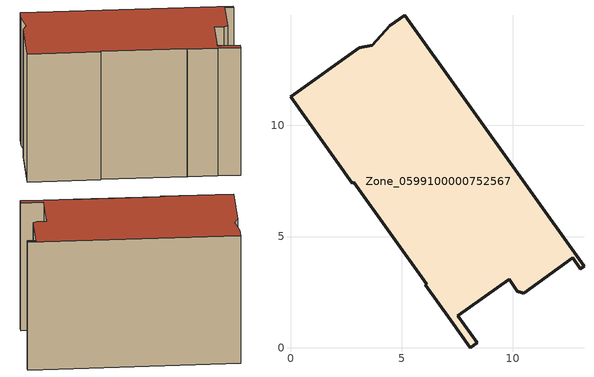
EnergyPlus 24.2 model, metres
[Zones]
Zone_0599100000752567
 floor ground (C_G): 6.11,2.85 2.83,7.45 2.78,7.41 0,11.28 3.1,13.49 3.67,13.6 4.45,14.46 5.13,14.95 13.19,3.67 13.03,3.56 12.69,4.04 10.48,2.45 10.2,2.55 9.82,3.08 7.51,1.44 8.38,0.22 8.07,0 7.21,1.23 6.06,2.83 z0
 wall outside (C_F): 8.38,0.22 7.51,1.44 9.82,3.08 10.2,2.55 10.48,2.45 12.69,4.04 13.03,3.56 13.19,3.67 5.13,14.95 4.45,14.46 3.67,13.6 3.1,13.49 0,11.28 2.78,7.41 2.83,7.45 6.11,2.85 6.06,2.83 7.21,1.23 8.07,0 8.38,0.22 z0:9.17
 roof outside (C_R): 3.67,13.6 3.1,13.49 0,11.28 2.78,7.41 2.83,7.45 6.11,2.85 6.06,2.83 7.21,1.23 8.07,0 8.38,0.22 7.51,1.44 9.82,3.08 10.2,2.55 10.48,2.45 12.69,4.04 13.03,3.56 13.19,3.67 5.13,14.95 4.45,14.46 z9.17
[BUILDING]
Pand.0599100000752567: North Axis=0; Terrain=City; Loads Convergence Tolerance Value=0.04; Temperature Convergence Tolerance Value=0.4; Solar Distribution=FullExterior; Maximum Number of Warmup Days=25; Minimum Number of Warmup Days=1
[Site:Location]
Rotterdam.The.Hague.AP_ZH_NLD Design_Conditions: Latitude=51.96; Longitude=4.45; Time Zone=1; Elevation=-4.5
[SITE:GROUNDTEMPERATURE:BUILDINGSURFACE]
18, 18, 18, 18, 18, 18, 18, 18, 18, 18, 18, 18
[MATERIAL] Thermal Absorptance=0.9; Solar Absorptance=0.7; Visible Absorptance=0.7
Name | Roughness | Thickness | Conductivity | Density | Specific Heat
G.TC.2006-2014 | MediumSmooth | 0.15 | 0.06 | 540 | 1210
F.TC.2006-2014 | Rough | 0.3 | 0.12 | 1920 | 840
R.TC.2006-2014 | MediumRough | 0.2 | 0.08 | 1500 | 1000
[CONSTRUCTION]
C_G: G.TC.2006-2014
C_F: F.TC.2006-2014
C_R: R.TC.2006-2014
[ZONE]
Zone_0599100000752567: Type=1; Multiplier=1; Ceiling Height=Autocalculate; Volume=Autocalculate; Floor Area=autocalculate; Part of Total Floor Area=Yes
[ZONEINFILTRATION:DESIGNFLOWRATE]
Infil_Zone_0599100000752567: Zone or ZoneList or Space or SpaceList=Zone_0599100000752567; Schedule=AlwaysOn; Design Flow Rate Calculation Method=Flow/Area; Flow Rate per Floor Area=0.0015; Constant Term Coefficient=1; Temperature Term Coefficient=0; Velocity Term Coefficient=0; Velocity Squared Term Coefficient=0
[HVACTEMPLATE:ZONE:IDEALLOADSAIRSYSTEM]
Zone_0599100000752567: Maximum Heating Supply Air Temperature=50; Minimum Cooling Supply Air Temperature=13; Maximum Heating Supply Air Humidity Ratio=0.0156; Minimum Cooling Supply Air Humidity Ratio=0.0077; Heating Limit=NoLimit; Cooling Limit=NoLimit; Dehumidification Control Type=ConstantSensibleHeatRatio; Cooling Sensible Heat Ratio=0.7; Dehumidification Setpoint=60; Humidification Control Type=None; Humidification Setpoint=30; Outdoor Air Method=None; Outdoor Air Flow Rate per Person=0.00944; Outdoor Air Flow Rate per Zone Floor Area=0; Outdoor Air Flow Rate per Zone=0; Demand Controlled Ventilation Type=None; Outdoor Air Economizer Type=NoEconomizer; Heat Recovery Type=None; Sensible Heat Recovery Effectiveness=0.7; Latent Heat Recovery Effectiveness=0.65
[ZONECONTROL:THERMOSTAT]
ThermostatControl_Zone_0599100000752567: Zone or ZoneList=Zone_0599100000752567; Control Type Schedule=DualSetpointControlType; Control 1=Thermostat_Zone_0599100000752567; Temperature Difference Between Cutout And Setpoint=0
[THERMOSTATSETPOINT:DUALSETPOINT]
Thermostat_Zone_0599100000752567: Heating Setpoint Temperature Schedule=HeatingSetpoint_Zone_0599100000752567; Cooling Setpoint Temperature Schedule=CoolingSetpoint_Zone_0599100000752567
[SCHEDULE:COMPACT]
HeatingSetpoint_Zone_0599100000752567: Through: 12/31, For: AllDays, Until: 24:00, 21
CoolingSetpoint_Zone_0599100000752567: Through: 12/31, For: AllDays, Until: 24:00, 24
DualSetpointControlType: Through: 12/31, For: AllDays, Until: 24:00, 4
AlwaysOn: Through: 12/31, For: AllDays, Until: 24:00, 1
